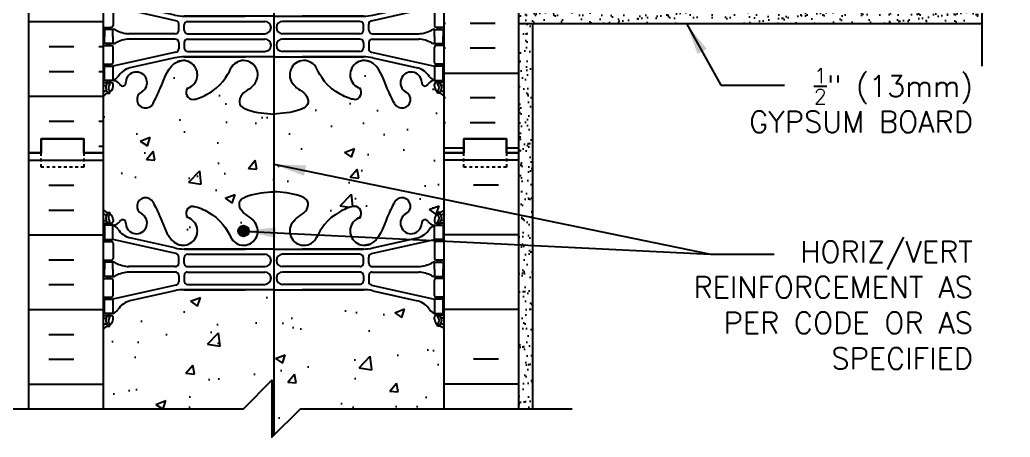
# Model space of a CAD drawing. Header units: inches. Extents: x 109 to 208.5, y 88.9 to 153.3.
# Drawn here: x 173.6 to 208.46, y 115.27 to 129.95 of the extents above; entities that cross this region are included whole.
import ezdxf

# ---------------------------------------------------------------- set-up
doc = ezdxf.new("R2010")
doc.units = ezdxf.units.IN
doc.header["$LTSCALE"] = 0.5
doc.header["$MEASUREMENT"] = 0
doc.linetypes.add('DASHED2', pattern=[0.375, 0.25, -0.125])
for name, color, linetype in [('HATCH', 12, 'Continuous'), ('line25', 2, 'Continuous'), ('LINE3', 3, 'Continuous'), ('LINE50', 5, 'Continuous'), ('LINE9', 9, 'Continuous'), ('TEXT', 4, 'Continuous'), ('Web_Edge', 9, 'Continuous')]:
    doc.layers.add(name, color=color, linetype=linetype)
doc.styles.add('DIM', font='romans.shx', dxfattribs={"width": 0.7})
doc.styles.add('ROMANS', font='romans.shx', dxfattribs={"height": 0.75})
doc.dimstyles.new('ext_12', dxfattribs={"dimscale": 12, "dimtxt": 0.09375, "dimasz": 0.09375, "dimexe": 0.09375, "dimexo": 0.0625, "dimgap": 0.0625, "dimtad": 1, "dimdec": 1, "dimzin": 3, "dimdsep": 46, "dimlunit": 4, "dimtxsty": 'DIM', "dimcen": 0.09, "dimdle": 0.09375, "dimclrt": 4, "dimadec": 0, "dimazin": 0, "dimtfac": 1, "dimtdec": 1, "dimtmove": 2, "dimatfit": 3, "dimfxl": 1, "dimfrac": 2, "dimtolj": 1, "dimtzin": 0, "dimarcsym": 0})
pattern_1 = [(37.5, (80.07722, 9.9466), (-0.0157483, 0.4817059), [0, -0.38, 0, -0.425, 0, -0.40625]), (7.5, (80.0772, 9.9466), (0.4424442, 0.7055365), [0, -0.205, 0, -0.3425, 0, -0.13125]), (327.5, (79.76972, 9.9466), (0.7785355, 0.0014148), [0, -0.125, 0, -0.45, 0, -0.5875]), (317.5, (79.7697, 9.9466), (0.7515317, 0.219419), [0, -0.0625, 0, -0.295, 0, -0.3375])]

# ---------------------------------------------------------------- blocks, each defined once
blk = doc.blocks.new('12-inch Hinge Pin Web')
at = {"layer": 'Web_Edge'}
for p, q in [((349.969, 208.905), (350.059, 208.905)), ((350.059, 208.905), (350.059, 208.863)), ((361.677, 208.905), (361.587, 208.905)), ((361.587, 208.905), (361.587, 208.863)), ((349.823, 208.626), (349.901, 208.626)), ((349.823, 208.526), (350.107, 208.526)), ((349.969, 208.526), (349.969, 208.456)), ((350.059, 208.526), (350.059, 208.456)), ((350.169, 208.656), (350.169, 208.588)), ((361.477, 208.656), (361.477, 208.588)), ((361.823, 208.526), (361.54, 208.526)), ((361.587, 208.526), (361.587, 208.456)), ((361.677, 208.526), (361.677, 208.456)), ((361.823, 208.626), (361.746, 208.626)), ((349.823, 207.886), (350.107, 207.886)), ((349.969, 207.956), (349.969, 207.886)), ((350.059, 207.956), (350.059, 207.886)), ((352.382, 207.459), (350.164, 207.956)), ((350.169, 207.823), (350.169, 207.288)), ((352.339, 207.658), (350.758, 208.011)), ((359.265, 207.459), (361.482, 207.956)), ((359.308, 207.658), (360.889, 208.011)), ((361.477, 207.823), (361.477, 207.288)), ((361.823, 207.886), (361.54, 207.886)), ((361.587, 207.956), (361.587, 207.886)), ((361.677, 207.956), (361.677, 207.886)), ((352.666, 207.622), (354.823, 207.622)), ((355.823, 207.622), (352.666, 207.622)), ((352.792, 207.435), (355.511, 207.435)), ((355.823, 207.622), (358.981, 207.622)), ((358.855, 207.435), (356.135, 207.435)), ((358.981, 207.622), (356.823, 207.622)), ((349.823, 207.226), (350.107, 207.226)), ((349.969, 207.226), (349.969, 207.156)), ((350.059, 207.226), (350.059, 207.156)), ((352.48, 207.125), (352.48, 207.337)), ((352.667, 207.126), (352.667, 207.31)), ((358.98, 207.126), (358.98, 207.31)), ((359.167, 207.125), (359.167, 207.337)), ((361.823, 207.226), (361.54, 207.226)), ((361.587, 207.226), (361.587, 207.156)), ((361.677, 207.226), (361.677, 207.156)), ((352.355, 207), (350.717, 207)), ((352.355, 206.812), (350.717, 206.812)), ((352.792, 207.001), (355.511, 207.001)), ((352.792, 206.811), (355.511, 206.811)), ((358.855, 207.001), (356.135, 207.001)), ((358.855, 206.811), (356.135, 206.811)), ((359.292, 207), (360.93, 207)), ((359.292, 206.812), (360.93, 206.812)), ((349.823, 206.586), (350.107, 206.586)), ((349.969, 206.586), (349.969, 206.656)), ((350.059, 206.586), (350.059, 206.656)), ((350.169, 205.988), (350.169, 206.523)), ((352.48, 206.687), (352.48, 206.475)), ((352.667, 206.686), (352.667, 206.502)), ((352.792, 206.377), (355.511, 206.377)), ((358.855, 206.377), (356.135, 206.377)), ((358.98, 206.686), (358.98, 206.502)), ((359.167, 206.687), (359.167, 206.475)), ((361.477, 205.988), (361.477, 206.523)), ((361.823, 206.586), (361.54, 206.586)), ((361.587, 206.586), (361.587, 206.656)), ((361.677, 206.586), (361.677, 206.656)), ((352.382, 206.353), (350.164, 205.856)), ((352.339, 206.154), (350.758, 205.801)), ((352.666, 206.19), (354.823, 206.19)), ((355.823, 206.19), (352.666, 206.19)), ((355.823, 206.19), (358.981, 206.19)), ((358.981, 206.19), (356.823, 206.19)), ((359.265, 206.353), (361.482, 205.856)), ((359.308, 206.154), (360.889, 205.801)), ((349.823, 205.926), (350.107, 205.926)), ((349.969, 205.856), (349.969, 205.926)), ((350.059, 205.856), (350.059, 205.926)), ((361.823, 205.926), (361.54, 205.926)), ((361.587, 205.856), (361.587, 205.926)), ((361.677, 205.856), (361.677, 205.926)), ((349.969, 205.286), (349.969, 205.356)), ((350.059, 205.286), (350.059, 205.356)), ((361.587, 205.286), (361.587, 205.356)), ((361.677, 205.286), (361.677, 205.356)), ((349.823, 205.286), (350.107, 205.286)), ((349.823, 205.186), (349.901, 205.186)), ((350.169, 205.156), (350.169, 205.223)), ((361.477, 205.156), (361.477, 205.223)), ((361.823, 205.286), (361.54, 205.286)), ((361.823, 205.186), (361.746, 205.186)), ((349.969, 204.907), (350.059, 204.907)), ((350.059, 204.907), (350.059, 204.949)), ((361.587, 204.907), (361.587, 204.949)), ((361.677, 204.907), (361.587, 204.907)), ((349.969, 199.097), (350.059, 199.097)), ((350.059, 199.097), (350.059, 199.055)), ((361.677, 199.097), (361.587, 199.097)), ((361.587, 199.097), (361.587, 199.055)), ((349.823, 198.818), (349.901, 198.818)), ((349.823, 198.718), (350.107, 198.718)), ((349.969, 198.718), (349.969, 198.648)), ((350.059, 198.718), (350.059, 198.648)), ((350.169, 198.848), (350.169, 198.781)), ((361.477, 198.848), (361.477, 198.781)), ((361.823, 198.718), (361.54, 198.718)), ((361.587, 198.718), (361.587, 198.648)), ((361.677, 198.718), (361.677, 198.648)), ((361.823, 198.818), (361.746, 198.818)), ((349.823, 198.078), (350.107, 198.078)), ((349.969, 198.148), (349.969, 198.078)), ((350.059, 198.148), (350.059, 198.078)), ((352.382, 197.652), (350.164, 198.148)), ((350.169, 198.016), (350.169, 197.481)), ((352.339, 197.85), (350.758, 198.203)), ((359.265, 197.652), (361.482, 198.148)), ((359.308, 197.85), (360.889, 198.203)), ((361.477, 198.016), (361.477, 197.481)), ((361.823, 198.078), (361.54, 198.078)), ((361.587, 198.148), (361.587, 198.078)), ((361.677, 198.148), (361.677, 198.078)), ((352.666, 197.814), (354.823, 197.814)), ((355.823, 197.814), (352.666, 197.814)), ((355.823, 197.814), (358.981, 197.814)), ((358.981, 197.814), (356.823, 197.814)), ((349.823, 197.418), (350.107, 197.418)), ((349.969, 197.418), (349.969, 197.348)), ((350.059, 197.418), (350.059, 197.348)), ((352.48, 197.317), (352.48, 197.53)), ((352.667, 197.318), (352.667, 197.502)), ((352.792, 197.627), (355.511, 197.627)), ((358.855, 197.627), (356.135, 197.627)), ((358.98, 197.318), (358.98, 197.502)), ((359.167, 197.317), (359.167, 197.53)), ((361.823, 197.418), (361.54, 197.418)), ((361.587, 197.418), (361.587, 197.348)), ((361.677, 197.418), (361.677, 197.348)), ((352.355, 197.192), (350.717, 197.192)), ((352.355, 197.004), (350.717, 197.004)), ((352.792, 197.193), (355.511, 197.193)), ((352.792, 197.003), (355.511, 197.003)), ((358.855, 197.193), (356.135, 197.193)), ((358.855, 197.003), (356.135, 197.003)), ((359.292, 197.192), (360.93, 197.192)), ((359.292, 197.004), (360.93, 197.004)), ((349.823, 196.778), (350.107, 196.778)), ((349.969, 196.778), (349.969, 196.848)), ((350.059, 196.778), (350.059, 196.848)), ((350.169, 196.181), (350.169, 196.716)), ((352.48, 196.879), (352.48, 196.667)), ((352.667, 196.878), (352.667, 196.694)), ((358.98, 196.878), (358.98, 196.694)), ((359.167, 196.879), (359.167, 196.667)), ((361.477, 196.181), (361.477, 196.716)), ((361.823, 196.778), (361.54, 196.778)), ((361.587, 196.778), (361.587, 196.848)), ((361.677, 196.778), (361.677, 196.848)), ((352.382, 196.545), (350.164, 196.048)), ((352.339, 196.347), (350.758, 195.994)), ((352.666, 196.383), (354.823, 196.383)), ((355.823, 196.383), (352.666, 196.383)), ((352.792, 196.569), (355.511, 196.569)), ((355.823, 196.383), (358.981, 196.383)), ((358.855, 196.569), (356.135, 196.569)), ((358.981, 196.383), (356.823, 196.383)), ((359.265, 196.545), (361.482, 196.048)), ((359.308, 196.347), (360.889, 195.994)), ((349.823, 196.118), (350.107, 196.118)), ((349.969, 196.048), (349.969, 196.118)), ((350.059, 196.048), (350.059, 196.118)), ((361.823, 196.118), (361.54, 196.118)), ((361.587, 196.048), (361.587, 196.118)), ((361.677, 196.048), (361.677, 196.118)), ((349.823, 195.478), (350.107, 195.478)), ((349.823, 195.378), (349.901, 195.378)), ((349.969, 195.478), (349.969, 195.548)), ((350.059, 195.478), (350.059, 195.548)), ((350.169, 195.348), (350.169, 195.416)), ((361.477, 195.348), (361.477, 195.416)), ((361.823, 195.478), (361.54, 195.478)), ((361.587, 195.478), (361.587, 195.548)), ((361.677, 195.478), (361.677, 195.548)), ((361.823, 195.378), (361.746, 195.378)), ((349.969, 195.099), (350.059, 195.099)), ((350.059, 195.099), (350.059, 195.141)), ((361.587, 195.099), (361.587, 195.141)), ((361.677, 195.099), (361.587, 195.099))]:
    blk.add_line(p, q, dxfattribs=at)
for points in [[(349.864, 207.956), (350.164, 207.956), (350.164, 208.456), (349.864, 208.456)], [(361.782, 207.956), (361.482, 207.956), (361.482, 208.456), (361.782, 208.456)], [(349.864, 205.856), (350.164, 205.856), (350.164, 205.356), (349.864, 205.356)], [(361.782, 205.856), (361.482, 205.856), (361.482, 205.356), (361.782, 205.356)], [(349.864, 198.148), (350.164, 198.148), (350.164, 198.648), (349.864, 198.648)], [(361.782, 198.148), (361.482, 198.148), (361.482, 198.648), (361.782, 198.648)], [(349.864, 196.048), (350.164, 196.048), (350.164, 195.548), (349.864, 195.548)], [(361.782, 196.048), (361.482, 196.048), (361.482, 195.548), (361.782, 195.548)]]:
    blk.add_lwpolyline(points, close=True, dxfattribs=at)
for points in [[(350.164, 206.906), (350.164, 207.156), (349.864, 207.156), (349.864, 206.906)], [(361.482, 206.906), (361.482, 207.156), (361.782, 207.156), (361.782, 206.906)], [(350.164, 206.906), (350.164, 206.656), (349.864, 206.656), (349.864, 206.906)], [(361.482, 206.906), (361.482, 206.656), (361.782, 206.656), (361.782, 206.906)], [(350.164, 197.098), (350.164, 197.348), (349.864, 197.348), (349.864, 197.098)], [(361.482, 197.098), (361.482, 197.348), (361.782, 197.348), (361.782, 197.098)], [(350.164, 197.098), (350.164, 196.848), (349.864, 196.848), (349.864, 197.098)], [(361.482, 197.098), (361.482, 196.848), (361.782, 196.848), (361.782, 197.098)]]:
    blk.add_lwpolyline(points, dxfattribs=at)
for centre, radius, start, end in [((351.309, 209.126), 0.3, 27.597, 243.9425), ((360.337, 209.126), 0.3, 296.0575, 152.403), ((350.169, 209.363), 0.5, 226.2109, 250.5288), ((350.169, 209.363), 0.6, 234.7832, 245.0748), ((350.163, 208.71), 0.25, 140.1145, 222.4609), ((349.907, 208.8), 0.021, 343.464, 63.9957), ((350.005, 208.841), 0.045, 321.448, 139.1879), ((349.919, 208.656), 0.25, 0, 70.5288), ((350.163, 208.71), 0.16, 140.0001, 222.4609), ((350.989, 208.532), 0.375, 182.9237, 59.8675), ((352.982, 208.879), 0.242, 90, 218.2327), ((358.665, 208.879), 0.242, 321.7673, 90), ((360.657, 208.532), 0.375, 120.1325, 357.0763), ((361.727, 208.656), 0.25, 109.4712, 180), ((361.641, 208.841), 0.045, 40.8121, 218.552), ((361.484, 208.71), 0.16, 317.5391, 39.9999), ((361.477, 209.363), 0.5, 289.4712, 313.7891), ((361.484, 208.71), 0.25, 317.5391, 39.8855), ((361.74, 208.8), 0.021, 116.0043, 196.536), ((361.477, 209.363), 0.6, 294.9252, 305.2168), ((349.902, 208.646), 0.0196, 269.4032, 15.4901), ((350.012, 208.572), 0.045, 222.4609, 42.4609), ((350.107, 208.588), 0.0625, 270, 0), ((350.127, 208.805), 0.352, 276.1291, 321.5331), ((350.042, 208.113), 0.364, 34.9775, 70.3387), ((350.504, 208.537), 0.113, 347.8156, 154.0569), ((352.636, 208.254), 0.5, 246.2139, 71.7937), ((354.761, 208.254), 0.5, 204.819, 44.1875), ((356.886, 208.254), 0.5, 135.8125, 335.181), ((359.011, 208.254), 0.5, 108.2063, 293.7861), ((361.143, 208.537), 0.113, 25.9431, 192.1844), ((361.52, 208.805), 0.352, 218.4669, 263.8709), ((361.605, 208.113), 0.364, 109.6613, 145.0225), ((361.54, 208.588), 0.0625, 180, 270), ((361.635, 208.572), 0.045, 137.5391, 317.5391), ((361.745, 208.646), 0.0196, 164.5099, 270.5968), ((350.965, 208.725), 0.743, 212.7919, 253.8107), ((360.682, 208.725), 0.743, 286.1893, 327.2081), ((350.107, 207.823), 0.0625, 0, 90), ((361.54, 207.823), 0.0625, 90, 180), ((352.666, 209.122), 1.5, 257.4135, 270), ((352.355, 207.337), 0.125, 0, 77.3767), ((352.792, 207.31), 0.125, 90, 180), ((355.511, 207.218), 0.217, 270, 90), ((356.135, 207.218), 0.217, 90, 270), ((358.855, 207.31), 0.125, 0, 90), ((358.981, 209.122), 1.5, 270, 282.5865), ((359.292, 207.337), 0.125, 102.6233, 180), ((350.107, 207.288), 0.0625, 270, 0), ((350.16, 206.937), 0.219, 60.4937, 88.92), ((350.806, 208.167), 1.17, 242.6365, 265.6505), ((352.355, 207.125), 0.125, 270, 0), ((352.792, 207.126), 0.125, 180, 270), ((358.855, 207.126), 0.125, 270, 360), ((359.292, 207.125), 0.125, 180, 270), ((360.841, 208.167), 1.17, 274.3495, 297.3635), ((361.487, 206.937), 0.219, 91.08, 119.5063), ((361.54, 207.288), 0.0625, 180, 270), ((350.806, 205.645), 1.17, 94.3495, 117.3635), ((352.355, 206.687), 0.125, 0, 90), ((352.792, 206.686), 0.125, 90, 180), ((355.511, 206.594), 0.217, 270, 90), ((356.135, 206.594), 0.217, 90, 270), ((358.855, 206.686), 0.125, 0, 90), ((359.292, 206.687), 0.125, 90, 180), ((360.841, 205.645), 1.17, 62.6365, 85.6505), ((350.107, 206.523), 0.0625, 0, 90), ((350.16, 206.875), 0.219, 271.08, 299.5063), ((352.355, 206.475), 0.125, 282.6233, 0), ((352.792, 206.502), 0.125, 180, 270), ((358.855, 206.502), 0.125, 270, 0), ((359.292, 206.475), 0.125, 180, 257.3767), ((361.487, 206.875), 0.219, 240.4937, 268.92), ((361.54, 206.523), 0.0625, 90, 180), ((352.666, 204.69), 1.5, 90, 102.5865), ((358.981, 204.69), 1.5, 77.4135, 90), ((350.107, 205.988), 0.0625, 270, 0), ((350.965, 205.087), 0.743, 106.1893, 147.2081), ((360.682, 205.087), 0.743, 32.7919, 73.8107), ((361.54, 205.988), 0.0625, 180, 270), ((350.042, 205.699), 0.364, 289.6613, 325.0225), ((361.605, 205.699), 0.364, 214.9775, 250.3387), ((350.169, 204.449), 0.6, 114.9252, 125.2168), ((349.902, 205.166), 0.0196, 344.5099, 90.5968), ((350.163, 205.101), 0.25, 137.5391, 219.8855), ((349.907, 205.012), 0.021, 296.0043, 16.536), ((350.005, 204.97), 0.045, 220.8121, 38.552), ((350.012, 205.24), 0.045, 317.5391, 137.5391), ((350.163, 205.101), 0.16, 137.5391, 219.9999), ((349.919, 205.156), 0.25, 289.4712, 360), ((350.107, 205.223), 0.0625, 360, 90), ((361.54, 205.223), 0.0625, 90, 180), ((361.727, 205.156), 0.25, 180, 250.5288), ((361.635, 205.24), 0.045, 42.4609, 222.4609), ((361.641, 204.97), 0.045, 141.448, 319.1879), ((361.484, 205.101), 0.16, 320.0001, 42.4609), ((361.484, 205.101), 0.25, 320.1145, 42.4609), ((361.74, 205.012), 0.021, 163.464, 243.9957), ((361.745, 205.166), 0.0196, 89.4032, 195.4901), ((361.477, 204.449), 0.6, 54.7832, 65.0748), ((350.169, 204.449), 0.5, 109.4712, 133.7891), ((361.477, 204.449), 0.5, 46.2109, 70.5288), ((350.169, 199.555), 0.5, 226.2109, 250.5288), ((350.169, 199.555), 0.6, 234.7832, 245.0748), ((350.163, 198.903), 0.25, 140.1145, 222.4609), ((350.005, 199.034), 0.045, 321.448, 139.1879), ((349.919, 198.848), 0.25, 0, 70.5288), ((361.727, 198.848), 0.25, 109.4712, 180), ((361.641, 199.034), 0.045, 40.8121, 218.552), ((361.477, 199.555), 0.5, 289.4712, 313.7891), ((361.484, 198.903), 0.25, 317.5391, 39.8855), ((361.477, 199.555), 0.6, 294.9252, 305.2168), ((349.902, 198.838), 0.0196, 269.4032, 15.4901), ((349.907, 198.992), 0.021, 343.464, 63.9957), ((350.012, 198.764), 0.045, 222.4609, 42.4609), ((350.163, 198.903), 0.16, 140.0001, 222.4609), ((350.107, 198.781), 0.0625, 270, 0), ((361.54, 198.781), 0.0625, 180, 270), ((361.635, 198.764), 0.045, 137.5391, 317.5391), ((361.484, 198.903), 0.16, 317.5391, 39.9999), ((361.74, 198.992), 0.021, 116.0043, 196.536), ((361.745, 198.838), 0.0196, 164.5099, 270.5968), ((350.042, 198.306), 0.364, 34.9775, 70.3387), ((350.965, 198.917), 0.743, 212.7919, 253.8107), ((360.682, 198.917), 0.743, 286.1893, 327.2081), ((361.605, 198.306), 0.364, 109.6613, 145.0225), ((350.107, 198.016), 0.0625, 0, 90), ((361.54, 198.016), 0.0625, 90, 180), ((352.666, 199.314), 1.5, 257.4135, 270), ((352.355, 197.53), 0.125, 0, 77.3767), ((358.981, 199.314), 1.5, 270, 282.5865), ((359.292, 197.53), 0.125, 102.6233, 180), ((350.107, 197.481), 0.0625, 270, 0), ((350.16, 197.13), 0.219, 60.4937, 88.92), ((350.806, 198.359), 1.17, 242.6365, 265.6505), ((352.355, 197.317), 0.125, 270, 0), ((352.792, 197.502), 0.125, 90, 180), ((352.792, 197.318), 0.125, 180, 270), ((355.511, 197.41), 0.217, 270, 90), ((356.135, 197.41), 0.217, 90, 270), ((358.855, 197.502), 0.125, 0, 90), ((358.855, 197.318), 0.125, 270, 360), ((359.292, 197.317), 0.125, 180, 270), ((360.841, 198.359), 1.17, 274.3495, 297.3635), ((361.487, 197.13), 0.219, 91.08, 119.5063), ((361.54, 197.481), 0.0625, 180, 270), ((350.806, 195.837), 1.17, 94.3495, 117.3635), ((352.355, 196.879), 0.125, 0, 90), ((352.792, 196.878), 0.125, 90, 180), ((355.511, 196.786), 0.217, 270, 90), ((356.135, 196.786), 0.217, 90, 270), ((358.855, 196.878), 0.125, 0, 90), ((359.292, 196.879), 0.125, 90, 180), ((360.841, 195.837), 1.17, 62.6365, 85.6505), ((350.107, 196.716), 0.0625, 0, 90), ((350.16, 197.067), 0.219, 271.08, 299.5063), ((352.355, 196.667), 0.125, 282.6233, 0), ((352.792, 196.694), 0.125, 180, 270), ((358.855, 196.694), 0.125, 270, 0), ((359.292, 196.667), 0.125, 180, 257.3767), ((361.487, 197.067), 0.219, 240.4937, 268.92), ((361.54, 196.716), 0.0625, 90, 180), ((352.666, 194.883), 1.5, 90, 102.5865), ((358.981, 194.883), 1.5, 77.4135, 90), ((350.107, 196.181), 0.0625, 270, 0), ((350.965, 195.28), 0.743, 106.1893, 147.2081), ((352.636, 195.75), 0.5, 288.2063, 113.7861), ((354.761, 195.75), 0.5, 315.8125, 155.181), ((356.886, 195.75), 0.5, 24.819, 224.1875), ((359.011, 195.75), 0.5, 66.2139, 251.7937), ((360.682, 195.28), 0.743, 32.7919, 73.8107), ((361.54, 196.181), 0.0625, 180, 270), ((350.042, 195.891), 0.364, 289.6613, 325.0225), ((350.989, 195.472), 0.375, 300.1325, 177.0763), ((360.657, 195.472), 0.375, 2.9237, 239.8675), ((361.605, 195.891), 0.364, 214.9775, 250.3387), ((349.902, 195.359), 0.0196, 344.5099, 90.5968), ((350.163, 195.294), 0.25, 137.5391, 219.8855), ((349.907, 195.204), 0.021, 296.0043, 16.536), ((350.012, 195.432), 0.045, 317.5391, 137.5391), ((350.163, 195.294), 0.16, 137.5391, 219.9999), ((349.919, 195.348), 0.25, 289.4712, 360), ((350.107, 195.416), 0.0625, 360, 90), ((350.127, 195.199), 0.352, 38.4669, 83.8709), ((350.504, 195.467), 0.113, 205.9431, 12.1844), ((352.982, 195.125), 0.242, 141.7673, 270), ((358.665, 195.125), 0.242, 270, 38.2327), ((361.143, 195.467), 0.113, 167.8156, 334.0569), ((361.52, 195.199), 0.352, 96.1291, 141.5331), ((361.54, 195.416), 0.0625, 90, 180), ((361.727, 195.348), 0.25, 180, 250.5288), ((361.635, 195.432), 0.045, 42.4609, 222.4609), ((361.484, 195.294), 0.16, 320.0001, 42.4609), ((361.484, 195.294), 0.25, 320.1145, 42.4609), ((361.74, 195.204), 0.021, 163.464, 243.9957), ((361.745, 195.359), 0.0196, 89.4032, 195.4901), ((350.169, 194.641), 0.6, 114.9252, 125.2168), ((350.169, 194.641), 0.5, 109.4712, 133.7891), ((350.005, 195.163), 0.045, 220.8121, 38.552), ((351.309, 194.878), 0.3, 116.0575, 332.403), ((360.337, 194.878), 0.3, 207.597, 63.9425), ((361.641, 195.163), 0.045, 141.448, 319.1879), ((361.477, 194.641), 0.5, 46.2109, 70.5288), ((361.477, 194.641), 0.6, 54.7832, 65.0748)]:
    blk.add_arc(centre, radius, start, end, dxfattribs=at)
for points, knots in [([(355.119, 208.603), (355.012, 208.766), (354.652, 208.856), (354.575, 209.352), (355.123, 209.588), (355.527, 209.616), (355.823, 209.637)], [0.229407, 0.229407, 0.229407, 0.229407, 0.844432, 1.128849, 1.464331, 2.389004, 2.389004, 2.389004, 2.389004]), ([(356.527, 208.603), (356.635, 208.766), (356.995, 208.856), (357.072, 209.352), (356.524, 209.588), (356.12, 209.616), (355.823, 209.637)], [0.229407, 0.229407, 0.229407, 0.229407, 0.844432, 1.128849, 1.464331, 2.389004, 2.389004, 2.389004, 2.389004]), ([(351.575, 209.265), (351.661, 209.098), (351.914, 208.608), (352.128, 207.859), (352.538, 207.764), (352.595, 207.756)], [0, 0, 0, 0, 0.579211, 1.703896, 1.875321, 1.875321, 1.875321, 1.875321]), ([(360.072, 209.265), (359.986, 209.098), (359.733, 208.608), (359.519, 207.859), (359.109, 207.764), (359.052, 207.756)], [0, 0, 0, 0, 0.579211, 1.703896, 1.875321, 1.875321, 1.875321, 1.875321]), ([(352.982, 209.121), (353.103, 209.123), (353.937, 208.766), (354.176, 208.309), (354.317, 208.026)], [0.038125, 0.038125, 0.038125, 0.038125, 0.320663, 1.258119, 1.258119, 1.258119, 1.258119]), ([(358.665, 209.121), (358.544, 209.123), (357.71, 208.766), (357.471, 208.309), (357.33, 208.026)], [0.038125, 0.038125, 0.038125, 0.038125, 0.320663, 1.258119, 1.258119, 1.258119, 1.258119]), ([(351.575, 194.739), (351.661, 194.906), (351.914, 195.396), (352.128, 196.145), (352.538, 196.24), (352.595, 196.248)], [0, 0, 0, 0, 0.579211, 1.703896, 1.875321, 1.875321, 1.875321, 1.875321]), ([(352.982, 194.883), (353.103, 194.881), (353.937, 195.239), (354.176, 195.695), (354.317, 195.979)], [0.038125, 0.038125, 0.038125, 0.038125, 0.320663, 1.258119, 1.258119, 1.258119, 1.258119]), ([(358.665, 194.883), (358.544, 194.881), (357.71, 195.239), (357.471, 195.695), (357.33, 195.979)], [0.038125, 0.038125, 0.038125, 0.038125, 0.320663, 1.258119, 1.258119, 1.258119, 1.258119]), ([(360.072, 194.739), (359.986, 194.906), (359.733, 195.396), (359.519, 196.145), (359.109, 196.24), (359.052, 196.248)], [0, 0, 0, 0, 0.579211, 1.703896, 1.875321, 1.875321, 1.875321, 1.875321]), ([(355.119, 195.401), (355.012, 195.238), (354.652, 195.148), (354.575, 194.652), (355.123, 194.416), (355.527, 194.388), (355.823, 194.367)], [0.229407, 0.229407, 0.229407, 0.229407, 0.844432, 1.128849, 1.464331, 2.389004, 2.389004, 2.389004, 2.389004]), ([(356.527, 195.401), (356.635, 195.238), (356.995, 195.148), (357.072, 194.652), (356.524, 194.416), (356.12, 194.388), (355.823, 194.367)], [0.229407, 0.229407, 0.229407, 0.229407, 0.844432, 1.128849, 1.464331, 2.389004, 2.389004, 2.389004, 2.389004])]:
    blk.add_open_spline(points, degree=3, knots=knots, dxfattribs=at)
for points in [[(352.667, 207.131), (352.667, 207.305)], [(358.98, 207.131), (358.98, 207.305)], [(352.667, 206.681), (352.667, 206.507)], [(358.98, 206.681), (358.98, 206.507)], [(352.667, 197.323), (352.667, 197.497)], [(358.98, 197.323), (358.98, 197.497)], [(352.667, 196.873), (352.667, 196.699)], [(358.98, 196.873), (358.98, 196.699)]]:
    blk.add_open_spline(points, degree=1, dxfattribs=at)

msp = doc.modelspace()

# ---------------------------------------------------------------- hatches: boundary and pattern name
at = {"layer": 'HATCH'}
h = msp.add_hatch(dxfattribs=at)
h.set_pattern_fill('INSUL', color=256, scale=7, style=0)
h.set_pattern_definition([(0, (-2749.6233, -271.7426), (0, 2.625), []), (0, (-2749.6233, -270.8676), (0, 2.625), [0.875, -0.875]), (0, (-2749.6233, -269.9926), (0, 2.625), [0.875, -0.875])])
h.paths.add_polyline_path([(173.913, 125.267), (174.351, 125.267), (174.351, 125.767), (175.851, 125.767), (175.851, 125.267), (176.538, 125.267), (176.538, 143.267), (175.851, 143.267), (175.851, 143.767), (174.351, 143.767), (174.351, 143.267), (173.913, 143.267)])
h = msp.add_hatch(dxfattribs=at)
h.set_pattern_fill('INSUL', color=256, scale=7, angle=180, style=0)
h.set_pattern_definition([(180, (80.0772, 9.9466), (-3e-16, -2.625), []), (180, (80.0772, 9.0716), (-3e-16, -2.625), [0.875, -0.875]), (180, (80.0772, 8.1966), (-3e-16, -2.625), [0.875, -0.875])])
h.paths.add_polyline_path([(191.163, 131.067), (188.538, 131.067), (188.538, 125.267), (189.226, 125.267), (189.226, 125.767), (190.726, 125.767), (190.726, 125.267), (191.163, 125.267)])
h = msp.add_hatch(dxfattribs=at)
h.set_pattern_fill('AR-SAND', color=256, scale=0.25, style=0)
h.set_pattern_definition(pattern_1)
h.paths.add_polyline_path([(191.163, 130.317), (191.163, 129.817), (207.459, 129.817), (207.459, 130.317)])
h = msp.add_hatch(dxfattribs=at)
h.set_pattern_fill('AR-SAND', color=256, scale=0.25, style=0)
h.set_pattern_definition(pattern_1)
h.paths.add_polyline_path([(191.163, 125.267), (191.163, 116.267), (191.663, 116.267), (191.663, 129.817), (191.163, 129.817)])
h = msp.add_hatch(dxfattribs=at)
h.set_pattern_fill('AR-CONC', color=256, scale=0.5)
edge = h.paths.add_edge_path()
edge.add_arc((188.192, 126.906), 0.5, 46.2109, 66.4218)
edge.add_line((188.392, 127.364), (188.302, 127.364))
edge.add_line((188.302, 127.364), (188.302, 127.406))
edge.add_arc((188.442, 127.613), 0.25, 180, 235.9442, ccw=False)
edge.add_line((188.192, 127.613), (188.192, 127.681))
edge.add_arc((188.255, 127.681), 0.0625, 90, 180, ccw=False)
edge.add_line((188.255, 127.743), (188.302, 127.743))
edge.add_line((188.302, 127.743), (188.302, 127.813))
edge.add_line((188.302, 127.813), (188.197, 127.813))
edge.add_arc((188.235, 127.463), 0.352, 96.1291, 141.5331)
edge.add_arc((187.858, 127.732), 0.113, 167.8156, 334.0569, ccw=False)
edge.add_arc((187.372, 127.737), 0.375, 2.9237, 239.8675)
edge.add_arc((187.052, 127.143), 0.3, -152.403, 63.9425, ccw=False)
edge.add_spline(control_points=[(186.787, 127.004), (186.701, 127.171), (186.448, 127.661), (186.253, 128.342), (185.927, 128.472)], knot_values=[0, 0, 0, 0, 0.579211, 1.703896, 1.703896, 1.703896, 1.703896], degree=3, periodic=0)
edge.add_spline(control_points=[(185.927, 128.472), (185.878, 128.492), (185.824, 128.505), (185.767, 128.513)], knot_values=[1.703896, 1.703896, 1.703896, 1.703896, 1.875321, 1.875321, 1.875321, 1.875321], degree=3, periodic=0)
edge.add_arc((185.726, 128.015), 0.5, 85.2926, 251.7937)
edge.add_arc((185.379, 127.39), 0.242, -90, 38.2327, ccw=False)
edge.add_spline(control_points=[(185.379, 127.148), (185.258, 127.146), (184.439, 127.497), (184.194, 127.945), (184.055, 128.225)], knot_values=[0.038125, 0.038125, 0.038125, 0.038125, 0.320663, 1.237398, 1.237398, 1.237398, 1.237398], degree=3, periodic=0)
edge.add_arc((183.601, 128.015), 0.5, 24.819, 224.1875)
edge.add_spline(control_points=[(183.242, 127.666), (183.35, 127.503), (183.71, 127.412), (183.787, 126.917), (183.238, 126.681), (182.835, 126.653), (182.538, 126.632)], knot_values=[0.229407, 0.229407, 0.229407, 0.229407, 0.844432, 1.128849, 1.464331, 2.389004, 2.389004, 2.389004, 2.389004], degree=3, periodic=0)
edge.add_spline(control_points=[(182.538, 126.632), (182.242, 126.653), (181.838, 126.681), (181.29, 126.917), (181.367, 127.412), (181.727, 127.503), (181.834, 127.666)], knot_values=[0.229407, 0.229407, 0.229407, 0.229407, 1.15408, 1.489562, 1.773979, 2.389004, 2.389004, 2.389004, 2.389004], degree=3, periodic=0)
edge.add_arc((181.476, 128.015), 0.5, 315.8125, 515.181)
edge.add_spline(control_points=[(181.022, 128.225), (180.883, 127.945), (180.637, 127.497), (179.818, 127.146), (179.697, 127.148)], knot_values=[0.038125, 0.038125, 0.038125, 0.038125, 0.95486, 1.237398, 1.237398, 1.237398, 1.237398], degree=3, periodic=0)
edge.add_arc((179.697, 127.39), 0.242, 141.7673, 270, ccw=False)
edge.add_arc((179.351, 128.015), 0.5, 288.2063, 454.7074)
edge.add_spline(control_points=[(179.31, 128.513), (179.253, 128.505), (179.199, 128.492), (179.149, 128.472)], knot_values=[1.703896, 1.703896, 1.703896, 1.703896, 1.875321, 1.875321, 1.875321, 1.875321], degree=3, periodic=0)
edge.add_spline(control_points=[(179.149, 128.472), (178.823, 128.342), (178.629, 127.661), (178.376, 127.171), (178.29, 127.004)], knot_values=[0, 0, 0, 0, 1.124685, 1.703896, 1.703896, 1.703896, 1.703896], degree=3, periodic=0)
edge.add_arc((178.024, 127.143), 0.3, 116.0575, 333.0565, ccw=False)
edge.add_arc((177.704, 127.737), 0.375, 300.1325, 537.0763)
edge.add_arc((177.219, 127.732), 0.113, -154.0569, 12.1844, ccw=False)
edge.add_arc((176.842, 127.463), 0.352, 38.4669, 83.8709)
edge.add_line((176.879, 127.813), (176.774, 127.813))
edge.add_line((176.774, 127.813), (176.774, 127.743))
edge.add_line((176.774, 127.743), (176.822, 127.743))
edge.add_arc((176.822, 127.681), 0.0625, 0, 90, ccw=False)
edge.add_line((176.884, 127.681), (176.884, 127.613))
edge.add_arc((176.634, 127.613), 0.25, 304.0558, 360, ccw=False)
edge.add_line((176.774, 127.406), (176.774, 127.364))
edge.add_line((176.774, 127.364), (176.684, 127.364))
edge.add_arc((176.884, 126.906), 0.5, 113.5782, 133.7891)
edge.add_line((176.538, 127.267), (176.538, 125.267))
edge.add_line((176.538, 125.267), (176.538, 123.267))
edge.add_arc((176.884, 123.628), 0.5, 226.2109, 246.4218)
edge.add_line((176.684, 123.17), (176.774, 123.17))
edge.add_line((176.774, 123.17), (176.774, 123.128))
edge.add_arc((176.634, 122.921), 0.25, 0, 55.9442, ccw=False)
edge.add_line((176.884, 122.921), (176.884, 122.853))
edge.add_arc((176.822, 122.853), 0.0625, -90, 0, ccw=False)
edge.add_line((176.822, 122.791), (176.774, 122.791))
edge.add_line((176.774, 122.791), (176.774, 122.721))
edge.add_line((176.774, 122.721), (176.879, 122.721))
edge.add_arc((176.842, 123.07), 0.352, 276.1291, 321.5331)
edge.add_arc((177.219, 122.802), 0.113, -12.1844, 154.0569, ccw=False)
edge.add_arc((177.704, 122.797), 0.375, 182.9237, 419.8675)
edge.add_arc((178.024, 123.391), 0.3, 27.597, 243.9425, ccw=False)
edge.add_spline(control_points=[(178.29, 123.53), (178.376, 123.363), (178.629, 122.873), (178.823, 122.192), (179.149, 122.062)], knot_values=[0, 0, 0, 0, 0.579211, 1.703896, 1.703896, 1.703896, 1.703896], degree=3, periodic=0)
edge.add_spline(control_points=[(179.149, 122.062), (179.199, 122.042), (179.253, 122.029), (179.31, 122.021)], knot_values=[1.703896, 1.703896, 1.703896, 1.703896, 1.875321, 1.875321, 1.875321, 1.875321], degree=3, periodic=0)
edge.add_arc((179.351, 122.519), 0.5, 265.2926, 431.7937)
edge.add_arc((179.697, 123.144), 0.242, 90, 218.2327, ccw=False)
edge.add_spline(control_points=[(179.697, 123.386), (179.818, 123.388), (180.637, 123.036), (180.883, 122.589), (181.022, 122.309)], knot_values=[0.038125, 0.038125, 0.038125, 0.038125, 0.320663, 1.237398, 1.237398, 1.237398, 1.237398], degree=3, periodic=0)
edge.add_arc((181.476, 122.519), 0.5, 204.819, 404.1875)
edge.add_spline(control_points=[(181.834, 122.868), (181.727, 123.031), (181.367, 123.121), (181.29, 123.617), (181.838, 123.853), (182.242, 123.881), (182.538, 123.902)], knot_values=[0.229407, 0.229407, 0.229407, 0.229407, 0.844432, 1.128849, 1.464331, 2.389004, 2.389004, 2.389004, 2.389004], degree=3, periodic=0)
edge.add_spline(control_points=[(182.538, 123.902), (182.835, 123.881), (183.238, 123.853), (183.787, 123.617), (183.71, 123.121), (183.35, 123.031), (183.242, 122.868)], knot_values=[0.229407, 0.229407, 0.229407, 0.229407, 1.15408, 1.489562, 1.773979, 2.389004, 2.389004, 2.389004, 2.389004], degree=3, periodic=0)
edge.add_arc((183.601, 122.519), 0.5, 135.8125, 335.181)
edge.add_spline(control_points=[(184.055, 122.309), (184.194, 122.589), (184.439, 123.036), (185.258, 123.388), (185.379, 123.386)], knot_values=[0.038125, 0.038125, 0.038125, 0.038125, 0.95486, 1.237398, 1.237398, 1.237398, 1.237398], degree=3, periodic=0)
edge.add_arc((185.379, 123.144), 0.242, -38.2327, 90, ccw=False)
edge.add_arc((185.726, 122.519), 0.5, 108.2063, 274.7074)
edge.add_spline(control_points=[(185.767, 122.021), (185.824, 122.029), (185.878, 122.042), (185.927, 122.062)], knot_values=[1.703896, 1.703896, 1.703896, 1.703896, 1.875321, 1.875321, 1.875321, 1.875321], degree=3, periodic=0)
edge.add_spline(control_points=[(185.927, 122.062), (186.253, 122.192), (186.448, 122.873), (186.701, 123.363), (186.787, 123.53)], knot_values=[0, 0, 0, 0, 1.124685, 1.703896, 1.703896, 1.703896, 1.703896], degree=3, periodic=0)
edge.add_arc((187.052, 123.391), 0.3, -63.9425, 153.0565, ccw=False)
edge.add_arc((187.372, 122.797), 0.375, 120.1325, 357.0763)
edge.add_arc((187.858, 122.802), 0.113, 25.9431, 192.1844, ccw=False)
edge.add_arc((188.235, 123.07), 0.352, 218.4669, 263.8709)
edge.add_line((188.197, 122.721), (188.302, 122.721))
edge.add_line((188.302, 122.721), (188.302, 122.791))
edge.add_line((188.302, 122.791), (188.255, 122.791))
edge.add_arc((188.255, 122.853), 0.0625, 180, 270, ccw=False)
edge.add_line((188.192, 122.853), (188.192, 122.921))
edge.add_arc((188.442, 122.921), 0.25, 124.0558, 180, ccw=False)
edge.add_line((188.302, 123.128), (188.302, 123.17))
edge.add_line((188.302, 123.17), (188.392, 123.17))
edge.add_arc((188.192, 123.628), 0.5, 293.5782, 313.7891)
edge.add_line((188.538, 123.267), (188.538, 125.267))
edge.add_line((188.538, 125.267), (188.538, 127.267))
h = msp.add_hatch(dxfattribs=at)
h.set_pattern_fill('AR-CONC', color=256, scale=0.5)
h.paths.add_polyline_path([(188.538, 119.075, 0.088416), (188.392, 119.172), (188.302, 119.172), (188.302, 119.214, -0.249069), (188.192, 119.421), (188.192, 119.488, -0.414214), (188.255, 119.551), (188.302, 119.551), (188.302, 119.621), (188.197, 119.621, -0.155529), (188.022, 119.755, 0.180914), (187.604, 120.066), (186.023, 120.419, 0.054974), (185.696, 120.455), (182.538, 120.455), (179.38, 120.455, 0.054974), (179.054, 120.419), (177.473, 120.066, 0.180914), (177.055, 119.755, -0.155529), (176.879, 119.621), (176.774, 119.621), (176.774, 119.551), (176.822, 119.551, -0.414214), (176.884, 119.488), (176.884, 119.421, -0.249069), (176.774, 119.214), (176.774, 119.172), (176.684, 119.172, 0.088416), (176.538, 119.075), (176.538, 116.267), (181.476, 116.267), (182.476, 117.267), (182.476, 115.267), (183.476, 116.267), (188.538, 116.267)])
at = {"layer": 'LINE3'}
msp.add_hatch(color=256, dxfattribs=at).paths.add_polyline_path([(181.288, 122.519, 1), (181.663, 122.519, 1)])

# ---------------------------------------------------------------- linework, layer by layer
at = {"layer": 'HATCH'}
for p, q in [((173.913, 125.007), (176.538, 125.007)), ((191.163, 125.007), (188.538, 125.007)), ((174.627, 124.132), (175.502, 124.132)), ((190.45, 124.132), (189.575, 124.132)), ((174.627, 123.257), (175.502, 123.257)), ((173.913, 122.382), (176.538, 122.382)), ((191.163, 122.382), (188.538, 122.382)), ((174.627, 121.507), (175.502, 121.507)), ((174.627, 120.632), (175.502, 120.632)), ((173.913, 119.757), (176.538, 119.757)), ((191.163, 119.757), (188.538, 119.757)), ((174.627, 118.882), (175.502, 118.882)), ((174.627, 118.007), (175.502, 118.007)), ((190.45, 118.007), (189.575, 118.007)), ((173.913, 117.132), (176.538, 117.132)), ((191.163, 117.132), (188.538, 117.132))]:
    msp.add_line(p, q, dxfattribs=at)
at = {"layer": 'line25'}
for p, q in [((176.538, 143.267), (176.538, 125.267)), ((188.538, 125.267), (188.538, 131.067)), ((176.538, 125.267), (176.538, 116.267)), ((188.538, 116.267), (188.538, 125.267))]:
    msp.add_line(p, q, dxfattribs=at)
at = {"layer": 'LINE3'}
msp.add_line((182.538, 131.06), (182.538, 115.329), dxfattribs=at)
msp.add_circle((181.476, 122.519), 0.188, dxfattribs=at)
at = {"layer": 'LINE50'}
for p, q in [((173.913, 125.267), (173.913, 143.267)), ((191.163, 125.267), (191.163, 131.067)), ((173.913, 116.267), (173.913, 125.267)), ((191.163, 116.267), (191.163, 125.267))]:
    msp.add_line(p, q, dxfattribs=at)
for points in [[(173.913, 125.267), (174.351, 125.267), (174.351, 125.767), (175.851, 125.767), (175.851, 125.267), (176.538, 125.267)], [(176.538, 125.267), (175.851, 125.267), (175.851, 125.767), (174.351, 125.767), (174.351, 125.267), (173.913, 125.267)], [(191.163, 125.267), (190.726, 125.267), (190.726, 125.767), (189.226, 125.767), (189.226, 125.267), (188.538, 125.267)], [(188.538, 125.267), (189.226, 125.267), (189.226, 125.767), (190.726, 125.767), (190.726, 125.267), (191.163, 125.267)]]:
    msp.add_lwpolyline(points, dxfattribs=at)
at = {"layer": 'LINE9'}
for p, q in [((191.163, 129.817), (207.459, 129.817)), ((191.663, 116.267), (191.663, 129.817))]:
    msp.add_line(p, q, dxfattribs=at)
for points in [[(207.459, 140.567), (207.459, 135.442), (206.459, 134.442), (208.459, 134.442), (207.459, 133.442), (207.459, 128.317)], [(171.829, 116.267), (181.476, 116.267), (182.476, 117.267), (182.476, 115.267), (183.476, 116.267), (193.045, 116.267)]]:
    msp.add_lwpolyline(points, dxfattribs=at)
at = {"layer": 'LINE9', "linetype": 'DASHED2', "ltscale": 0.15}
for points in [[(175.851, 125.267), (175.851, 125.267), (175.851, 124.767), (174.351, 124.767), (174.351, 125.267), (174.351, 125.267)], [(175.851, 125.267), (175.851, 125.267), (175.851, 124.767), (174.351, 124.767), (174.351, 125.267), (174.351, 125.267)], [(190.726, 125.267), (190.726, 125.267), (190.726, 124.767), (189.226, 124.767), (189.226, 125.267), (189.226, 125.267)], [(190.726, 125.267), (190.726, 125.267), (190.726, 124.767), (189.226, 124.767), (189.226, 125.267), (189.226, 125.267)]]:
    msp.add_lwpolyline(points, dxfattribs=at)
at = {"layer": 'Web_Edge'}
for p, q in [((176.684, 123.17), (176.774, 123.17)), ((176.774, 123.17), (176.774, 123.128)), ((188.392, 123.17), (188.302, 123.17)), ((188.302, 123.17), (188.302, 123.128)), ((176.538, 122.891), (176.616, 122.891)), ((176.538, 122.791), (176.822, 122.791)), ((176.684, 122.791), (176.684, 122.721)), ((176.774, 122.791), (176.774, 122.721)), ((176.884, 122.921), (176.884, 122.853)), ((188.192, 122.921), (188.192, 122.853)), ((188.538, 122.791), (188.255, 122.791)), ((188.302, 122.791), (188.302, 122.721)), ((188.392, 122.791), (188.392, 122.721)), ((188.538, 122.891), (188.46, 122.891)), ((176.538, 122.151), (176.822, 122.151)), ((176.684, 122.221), (176.684, 122.151)), ((176.774, 122.221), (176.774, 122.151)), ((179.097, 121.724), (176.879, 122.221)), ((176.884, 122.088), (176.884, 121.553)), ((179.054, 121.922), (177.473, 122.275)), ((185.98, 121.724), (188.197, 122.221)), ((186.023, 121.922), (187.604, 122.275)), ((188.192, 122.088), (188.192, 121.553)), ((188.538, 122.151), (188.255, 122.151)), ((188.302, 122.221), (188.302, 122.151)), ((188.392, 122.221), (188.392, 122.151)), ((179.38, 121.886), (181.538, 121.886)), ((182.538, 121.886), (179.38, 121.886)), ((179.507, 121.7), (182.226, 121.7)), ((182.538, 121.886), (185.696, 121.886)), ((185.57, 121.7), (182.85, 121.7)), ((185.696, 121.886), (183.538, 121.886)), ((176.538, 121.491), (176.822, 121.491)), ((176.684, 121.491), (176.684, 121.421)), ((176.774, 121.491), (176.774, 121.421)), ((179.195, 121.39), (179.195, 121.602)), ((179.382, 121.391), (179.382, 121.575)), ((185.695, 121.391), (185.695, 121.575)), ((185.882, 121.39), (185.882, 121.602)), ((188.538, 121.491), (188.255, 121.491)), ((188.302, 121.491), (188.302, 121.421)), ((188.392, 121.491), (188.392, 121.421)), ((179.07, 121.265), (177.432, 121.265)), ((179.07, 121.077), (177.432, 121.077)), ((179.507, 121.266), (182.226, 121.266)), ((179.507, 121.076), (182.226, 121.076)), ((185.57, 121.266), (182.85, 121.266)), ((185.57, 121.076), (182.85, 121.076)), ((186.007, 121.265), (187.645, 121.265)), ((186.007, 121.077), (187.645, 121.077)), ((176.538, 120.851), (176.822, 120.851)), ((176.684, 120.851), (176.684, 120.921)), ((176.774, 120.851), (176.774, 120.921)), ((179.097, 120.617), (176.879, 120.121)), ((176.884, 120.253), (176.884, 120.788)), ((179.195, 120.952), (179.195, 120.739)), ((179.382, 120.951), (179.382, 120.767)), ((179.507, 120.642), (182.226, 120.642)), ((185.57, 120.642), (182.85, 120.642)), ((185.695, 120.951), (185.695, 120.767)), ((185.882, 120.952), (185.882, 120.739)), ((185.98, 120.617), (188.197, 120.121)), ((188.192, 120.253), (188.192, 120.788)), ((188.538, 120.851), (188.255, 120.851)), ((188.302, 120.851), (188.302, 120.921)), ((188.392, 120.851), (188.392, 120.921)), ((179.054, 120.419), (177.473, 120.066)), ((179.38, 120.455), (181.538, 120.455)), ((182.538, 120.455), (179.38, 120.455)), ((182.538, 120.455), (185.696, 120.455)), ((185.696, 120.455), (183.538, 120.455)), ((186.023, 120.419), (187.604, 120.066)), ((176.538, 120.191), (176.822, 120.191)), ((176.684, 120.121), (176.684, 120.191)), ((176.774, 120.121), (176.774, 120.191)), ((188.538, 120.191), (188.255, 120.191)), ((188.302, 120.121), (188.302, 120.191)), ((188.392, 120.121), (188.392, 120.191)), ((176.684, 119.551), (176.684, 119.621)), ((176.774, 119.551), (176.774, 119.621)), ((188.302, 119.551), (188.302, 119.621)), ((188.392, 119.551), (188.392, 119.621)), ((176.538, 119.551), (176.822, 119.551)), ((176.538, 119.451), (176.616, 119.451)), ((176.884, 119.421), (176.884, 119.488)), ((188.192, 119.421), (188.192, 119.488)), ((188.538, 119.551), (188.255, 119.551)), ((188.538, 119.451), (188.46, 119.451)), ((176.684, 119.172), (176.774, 119.172)), ((176.774, 119.172), (176.774, 119.214)), ((188.302, 119.172), (188.302, 119.214)), ((188.392, 119.172), (188.302, 119.172))]:
    msp.add_line(p, q, dxfattribs=at)
for points in [[(176.579, 122.221), (176.879, 122.221), (176.879, 122.721), (176.579, 122.721)], [(188.497, 122.221), (188.197, 122.221), (188.197, 122.721), (188.497, 122.721)], [(176.579, 120.121), (176.879, 120.121), (176.879, 119.621), (176.579, 119.621)], [(188.497, 120.121), (188.197, 120.121), (188.197, 119.621), (188.497, 119.621)]]:
    msp.add_lwpolyline(points, close=True, dxfattribs=at)
for points in [[(176.879, 121.171), (176.879, 121.421), (176.579, 121.421), (176.579, 121.171)], [(188.197, 121.171), (188.197, 121.421), (188.497, 121.421), (188.497, 121.171)], [(176.879, 121.171), (176.879, 120.921), (176.579, 120.921), (176.579, 121.171)], [(188.197, 121.171), (188.197, 120.921), (188.497, 120.921), (188.497, 121.171)]]:
    msp.add_lwpolyline(points, dxfattribs=at)
for centre, radius, start, end in [((178.024, 123.391), 0.3, 27.597, 243.9425), ((187.052, 123.391), 0.3, 296.0575, 152.403), ((176.884, 123.628), 0.5, 226.2109, 250.5288), ((176.884, 123.628), 0.6, 234.7832, 245.0748), ((176.878, 122.975), 0.25, 140.1145, 222.4609), ((176.622, 123.065), 0.021, 343.464, 63.9957), ((176.72, 123.106), 0.045, 321.448, 139.1879), ((176.634, 122.921), 0.25, 0, 70.5288), ((176.878, 122.975), 0.16, 140.0001, 222.4609), ((177.704, 122.797), 0.375, 182.9237, 59.8675), ((179.697, 123.144), 0.242, 90, 218.2327), ((185.379, 123.144), 0.242, 321.7673, 90), ((187.372, 122.797), 0.375, 120.1325, 357.0763), ((188.442, 122.921), 0.25, 109.4712, 180), ((188.356, 123.106), 0.045, 40.8121, 218.552), ((188.199, 122.975), 0.16, 317.5391, 39.9999), ((188.192, 123.628), 0.5, 289.4712, 313.7891), ((188.199, 122.975), 0.25, 317.5391, 39.8855), ((188.454, 123.065), 0.021, 116.0043, 196.536), ((188.192, 123.628), 0.6, 294.9252, 305.2168), ((176.616, 122.91), 0.0196, 269.4032, 15.4901), ((176.727, 122.837), 0.045, 222.4609, 42.4609), ((176.822, 122.853), 0.0625, 270, 0), ((176.842, 123.07), 0.352, 276.1291, 321.5331), ((176.757, 122.378), 0.364, 34.9775, 70.3387), ((177.219, 122.802), 0.113, 347.8156, 154.0569), ((179.351, 122.519), 0.5, 246.2139, 71.7937), ((181.476, 122.519), 0.5, 204.819, 44.1875), ((183.601, 122.519), 0.5, 135.8125, 335.181), ((185.726, 122.519), 0.5, 108.2063, 293.7861), ((187.858, 122.802), 0.113, 25.9431, 192.1844), ((188.235, 123.07), 0.352, 218.4669, 263.8709), ((188.32, 122.378), 0.364, 109.6613, 145.0225), ((188.255, 122.853), 0.0625, 180, 270), ((188.35, 122.837), 0.045, 137.5391, 317.5391), ((188.46, 122.91), 0.0196, 164.5099, 270.5968), ((177.68, 122.989), 0.743, 212.7919, 253.8107), ((187.397, 122.989), 0.743, 286.1893, 327.2081), ((176.822, 122.088), 0.0625, 0, 90), ((188.255, 122.088), 0.0625, 90, 180), ((179.38, 123.386), 1.5, 257.4135, 270), ((179.07, 121.602), 0.125, 0, 77.3767), ((179.507, 121.575), 0.125, 90, 180), ((182.226, 121.483), 0.217, 270, 90), ((182.85, 121.483), 0.217, 90, 270), ((185.57, 121.575), 0.125, 0, 90), ((185.696, 123.386), 1.5, 270, 282.5865), ((186.007, 121.602), 0.125, 102.6233, 180), ((176.822, 121.553), 0.0625, 270, 0), ((176.875, 121.202), 0.219, 60.4937, 88.92), ((177.521, 122.432), 1.17, 242.6365, 265.6505), ((179.07, 121.39), 0.125, 270, 0), ((179.507, 121.391), 0.125, 180, 270), ((185.57, 121.391), 0.125, 270, 360), ((186.007, 121.39), 0.125, 180, 270), ((187.556, 122.432), 1.17, 274.3495, 297.3635), ((188.201, 121.202), 0.219, 91.08, 119.5063), ((188.255, 121.553), 0.0625, 180, 270), ((177.521, 119.91), 1.17, 94.3495, 117.3635), ((179.07, 120.952), 0.125, 0, 90), ((179.507, 120.951), 0.125, 90, 180), ((182.226, 120.859), 0.217, 270, 90), ((182.85, 120.859), 0.217, 90, 270), ((185.57, 120.951), 0.125, 0, 90), ((186.007, 120.952), 0.125, 90, 180), ((187.556, 119.91), 1.17, 62.6365, 85.6505), ((176.822, 120.788), 0.0625, 0, 90), ((176.875, 121.139), 0.219, 271.08, 299.5063), ((179.07, 120.739), 0.125, 282.6233, 0), ((179.507, 120.767), 0.125, 180, 270), ((185.57, 120.767), 0.125, 270, 0), ((186.007, 120.739), 0.125, 180, 257.3767), ((188.201, 121.139), 0.219, 240.4937, 268.92), ((188.255, 120.788), 0.0625, 90, 180), ((179.38, 118.955), 1.5, 90, 102.5865), ((185.696, 118.955), 1.5, 77.4135, 90), ((176.822, 120.253), 0.0625, 270, 0), ((177.68, 119.352), 0.743, 106.1893, 147.2081), ((187.397, 119.352), 0.743, 32.7919, 73.8107), ((188.255, 120.253), 0.0625, 180, 270), ((176.757, 119.963), 0.364, 289.6613, 325.0225), ((188.32, 119.963), 0.364, 214.9775, 250.3387), ((176.884, 118.714), 0.6, 114.9252, 125.2168), ((176.616, 119.431), 0.0196, 344.5099, 90.5968), ((176.878, 119.366), 0.25, 137.5391, 219.8855), ((176.622, 119.277), 0.021, 296.0043, 16.536), ((176.72, 119.235), 0.045, 220.8121, 38.552), ((176.727, 119.505), 0.045, 317.5391, 137.5391), ((176.878, 119.366), 0.16, 137.5391, 219.9999), ((176.634, 119.421), 0.25, 289.4712, 360), ((176.822, 119.488), 0.0625, 360, 90), ((188.255, 119.488), 0.0625, 90, 180), ((188.442, 119.421), 0.25, 180, 250.5288), ((188.35, 119.505), 0.045, 42.4609, 222.4609), ((188.356, 119.235), 0.045, 141.448, 319.1879), ((188.199, 119.366), 0.16, 320.0001, 42.4609), ((188.199, 119.366), 0.25, 320.1145, 42.4609), ((188.454, 119.277), 0.021, 163.464, 243.9957), ((188.46, 119.431), 0.0196, 89.4032, 195.4901), ((188.192, 118.714), 0.6, 54.7832, 65.0748), ((176.884, 118.714), 0.5, 109.4712, 133.7891), ((188.192, 118.714), 0.5, 46.2109, 70.5288)]:
    msp.add_arc(centre, radius, start, end, dxfattribs=at)
for points, knots in [([(181.834, 122.868), (181.727, 123.031), (181.367, 123.121), (181.29, 123.617), (181.838, 123.853), (182.242, 123.881), (182.538, 123.902)], [0.229407, 0.229407, 0.229407, 0.229407, 0.844432, 1.128849, 1.464331, 2.389004, 2.389004, 2.389004, 2.389004]), ([(183.242, 122.868), (183.35, 123.031), (183.71, 123.121), (183.787, 123.617), (183.238, 123.853), (182.835, 123.881), (182.538, 123.902)], [0.229407, 0.229407, 0.229407, 0.229407, 0.844432, 1.128849, 1.464331, 2.389004, 2.389004, 2.389004, 2.389004]), ([(178.29, 123.53), (178.376, 123.363), (178.629, 122.873), (178.843, 122.124), (179.253, 122.029), (179.31, 122.021)], [0, 0, 0, 0, 0.579211, 1.703896, 1.875321, 1.875321, 1.875321, 1.875321]), ([(186.787, 123.53), (186.701, 123.363), (186.448, 122.873), (186.234, 122.124), (185.824, 122.029), (185.767, 122.021)], [0, 0, 0, 0, 0.579211, 1.703896, 1.875321, 1.875321, 1.875321, 1.875321]), ([(179.697, 123.386), (179.818, 123.388), (180.652, 123.03), (180.891, 122.574), (181.031, 122.29)], [0.038125, 0.038125, 0.038125, 0.038125, 0.320663, 1.258119, 1.258119, 1.258119, 1.258119]), ([(185.379, 123.386), (185.258, 123.388), (184.425, 123.03), (184.186, 122.574), (184.045, 122.29)], [0.038125, 0.038125, 0.038125, 0.038125, 0.320663, 1.258119, 1.258119, 1.258119, 1.258119])]:
    msp.add_open_spline(points, degree=3, knots=knots, dxfattribs=at)
for points in [[(179.382, 121.396), (179.382, 121.57)], [(185.695, 121.396), (185.695, 121.57)], [(179.382, 120.946), (179.382, 120.772)], [(185.695, 120.946), (185.695, 120.772)]]:
    msp.add_open_spline(points, degree=1, dxfattribs=at)

# ---------------------------------------------------------------- block references
msp.add_blockref('12-inch Hinge Pin Web', (-173.285, -67.735), dxfattribs=at)

# ---------------------------------------------------------------- texts
at = {"layer": 'TEXT', "char_height": 0.75, "attachment_point": 6, "style": 'ROMANS'}
for s, insert, width in [('\\A1;{\\H0.7x;\\S1/2;}" (13mm) GYPSUM BOARD', (207.146, 127.115), 9.12398), ('HORIZ/VERT REINFORCEMENT AS PER CODE OR AS SPECIFIED', (207.146, 119.914), 12.021)]:
    msp.add_mtext(s, dxfattribs=dict(at, insert=insert, width=width))

# ---------------------------------------------------------------- leaders
at = {"layer": 'TEXT'}
for points, override in [([(197.065, 129.817), (198.28, 127.648), (200.516, 127.648)], {"dimtad": 0}), ([(182.538, 124.87), (197.915, 121.701), (200.151, 121.701)], {"dimtad": 0}), ([(181.476, 122.519), (197.915, 121.701)], {"dimgap": 0.0625, "dimtad": 0})]:
    msp.add_leader(points, dimstyle='ext_12', override=override, dxfattribs=at)

doc.saveas('drawing.dxf')
